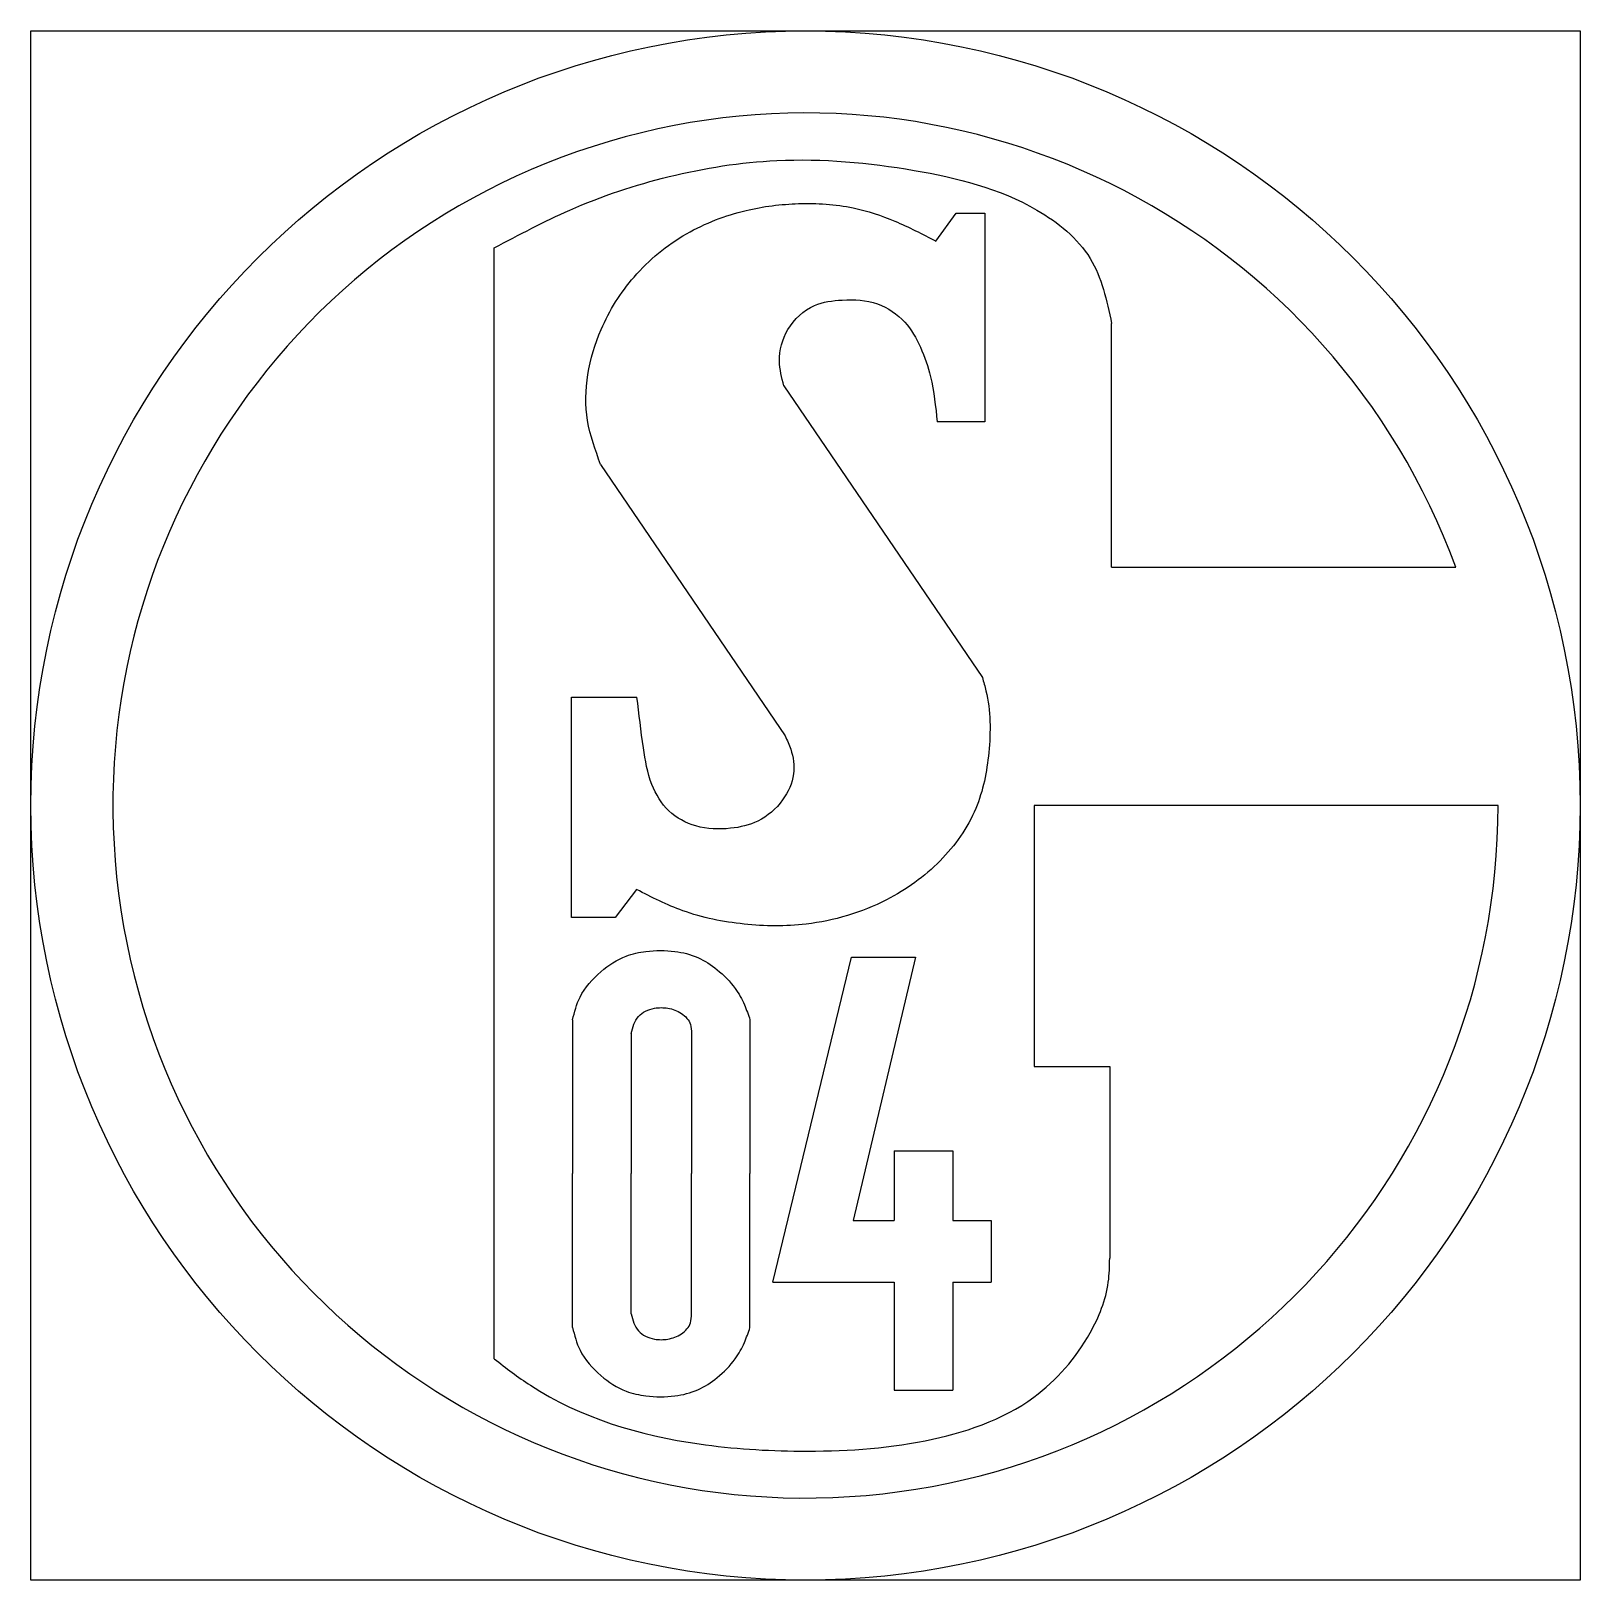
# Model space of a CAD drawing. Header units: millimetres. Extents: x 0 to 180, y 0 to 180.
import ezdxf

# ---------------------------------------------------------------- set-up
doc = ezdxf.new("R2010")
doc.units = ezdxf.units.MM
doc.layers.get('0').update_dxf_attribs({"color": 6})
picture_1 = doc.add_image_def('image1.png', size_in_pixel=(2000, 2000))

msp = doc.modelspace()

# ---------------------------------------------------------------- linework, layer by layer
for p, q in [((105.16, 155.59), (107.52, 158.83)), ((107.52, 158.83), (110.83, 158.83)), ((110.83, 158.83), (110.83, 134.59)), ((53.83, 25.7), (53.83, 154.79)), ((125.57, 117.68), (125.57, 146.02)), ((87.48, 138.77), (110.55, 104.87)), ((110.83, 134.59), (105.31, 134.59)), ((66.19, 129.63), (87.63, 98.09)), ((125.57, 117.68), (165.56, 117.68)), ((62.82, 76.99), (62.82, 102.58)), ((62.82, 102.58), (70.42, 102.58)), ((170.47, 90), (116.58, 90)), ((116.58, 90), (116.58, 59.66)), ((70.36, 80.24), (67.89, 76.99)), ((67.89, 76.99), (62.82, 76.99)), ((86.22, 34.6), (95.34, 72.37)), ((95.34, 72.37), (102.8, 72.37)), ((102.8, 72.37), (95.53, 41.79)), ((62.92, 65.09), (62.92, 47.22)), ((83.55, 65.09), (83.55, 47.22)), ((69.74, 63.52), (69.74, 47.22)), ((76.74, 63.52), (76.74, 47.22)), ((116.58, 59.66), (125.35, 59.66)), ((125.35, 59.66), (125.35, 37.4)), ((100.32, 49.89), (100.32, 41.79)), ((100.32, 49.89), (107.13, 49.89)), ((107.13, 49.89), (107.13, 41.79)), ((62.92, 29.35), (62.92, 47.22)), ((69.74, 30.92), (69.74, 47.22)), ((76.74, 30.92), (76.74, 47.22)), ((83.55, 29.35), (83.55, 47.22)), ((95.53, 41.79), (100.32, 41.79)), ((107.13, 41.79), (111.56, 41.79)), ((111.56, 41.79), (111.56, 34.6)), ((86.22, 34.6), (100.32, 34.6)), ((100.32, 34.6), (100.32, 22.07)), ((107.13, 34.6), (111.56, 34.6)), ((107.13, 34.6), (107.13, 22.07)), ((100.32, 22.07), (107.13, 22.07)), ((100.32, 22.07), (107.13, 22.07))]:
    msp.add_line(p, q)
msp.add_circle((90, 90), 90)
msp.add_arc((90, 90), 80.47, 20.1205, 0)
for points, knots in [([(53.83, 154.79), (56.73, 156.33), (63.2, 159.78), (74.22, 163.45), (87.76, 165.59), (102.34, 164.24), (115.21, 161.08), (123.84, 154.15), (125, 148.68), (125.57, 146.02)], [0, 0, 0, 0, 9.831803, 21.983892, 34.644395, 50.661522, 65.635962, 73.99106, 81.958726, 81.958726, 81.958726, 81.958726]), ([(66.19, 129.63), (65.58, 131.31), (63.74, 136.37), (65.33, 144.5), (69.9, 151.85), (75.85, 156.71), (82.62, 159.32), (89.26, 160.13), (95.17, 159.78), (100.5, 157.99), (103.58, 156.4), (105.16, 155.59)], [0, 0, 0, 0, 5.324409, 16.006745, 23.209448, 31.117545, 38.537144, 44.7004, 51.057838, 56.128861, 61.444073, 61.444073, 61.444073, 61.444073]), ([(87.48, 138.77), (87.24, 139.72), (86.68, 141.91), (87.68, 145.6), (90.64, 148.34), (94.55, 148.86), (98.36, 148.67), (101.68, 146.44), (103.48, 143.24), (104.81, 139.32), (105.12, 136.35), (105.31, 134.59)], [0, 0, 0, 0, 2.91759, 6.706502, 10.873818, 14.144303, 18.281623, 22.090581, 25.513965, 29.141065, 34.438466, 34.438466, 34.438466, 34.438466]), ([(110.55, 104.87), (110.7, 104.36), (111.52, 101.55), (111.54, 96.3), (110.17, 89.27), (105.85, 83.18), (99.03, 78.31), (90.95, 75.89), (82.82, 76), (76.06, 77.34), (72.13, 79.34), (70.36, 80.24)], [0, 0, 0, 0, 1.592474, 8.768602, 15.449558, 22.814137, 30.511708, 40.268987, 47.484679, 54.774127, 60.688334, 60.688334, 60.688334, 60.688334]), ([(87.63, 98.09), (87.87, 97.58), (88.51, 96.2), (88.9, 93.5), (87.44, 90.35), (84.74, 88), (81.05, 87.16), (77.35, 87.29), (73.88, 89.15), (71.83, 92.59), (71.04, 97.21), (70.65, 100.61), (70.42, 102.58)], [0, 0, 0, 0, 1.680054, 4.575778, 7.851713, 11.631985, 14.903844, 18.969582, 22.537988, 26.187743, 30.546282, 36.488067, 36.488067, 36.488067, 36.488067]), ([(62.92, 65.09), (63.16, 66), (63.71, 68.15), (66.04, 70.73), (68.75, 72.55), (71.79, 73.17), (74.63, 73.19), (77.52, 72.5), (79.88, 70.9), (81.77, 69.05), (82.92, 66.96), (83.35, 65.68), (83.55, 65.09)], [0, 0, 0, 0, 2.790003, 6.601861, 10.070007, 12.429549, 15.789798, 18.535329, 21.18488, 24.228183, 26.392603, 28.272788, 28.272788, 28.272788, 28.272788]), ([(69.74, 63.52), (69.93, 64.25), (70.32, 65.67), (72.27, 66.55), (74.06, 66.52), (75.63, 65.98), (76.73, 64.79), (76.74, 63.88), (76.74, 63.52)], [0, 0, 0, 0, 2.152938, 4.219984, 5.77631, 7.49301, 9.135554, 10.170888, 10.170888, 10.170888, 10.170888]), ([(53.83, 25.7), (55.21, 24.64), (62.08, 19.34), (74.66, 15.66), (90.31, 14.72), (103.61, 15.47), (116.14, 19.66), (122.83, 27.41), (125.27, 33.43), (125.33, 36.46), (125.35, 37.4)], [0, 0, 0, 0, 5.209958, 25.98016, 37.707732, 52.31062, 65.908934, 75.830564, 82.094863, 84.896125, 84.896125, 84.896125, 84.896125]), ([(69.74, 30.92), (69.93, 30.19), (70.32, 28.77), (72.27, 27.89), (74.06, 27.92), (75.63, 28.46), (76.73, 29.65), (76.74, 30.56), (76.74, 30.92)], [0, 0, 0, 0, 2.152938, 4.219984, 5.77631, 7.49301, 9.135554, 10.170888, 10.170888, 10.170888, 10.170888]), ([(62.92, 29.35), (63.16, 28.44), (63.71, 26.29), (66.04, 23.71), (68.75, 21.89), (71.79, 21.27), (74.63, 21.25), (77.52, 21.94), (79.88, 23.54), (81.77, 25.39), (82.92, 27.48), (83.35, 28.76), (83.55, 29.35)], [0, 0, 0, 0, 2.790003, 6.601861, 10.070007, 12.429549, 15.789798, 18.535329, 21.18488, 24.228183, 26.392603, 28.272788, 28.272788, 28.272788, 28.272788])]:
    msp.add_open_spline(points, degree=3, knots=knots)

# ---------------------------------------------------------------- pictures from other files: only their frames are drawn
image = msp.add_image(picture_1, insert=(0, 0), size_in_units=(180, 180))
image.dxf.flags = 7

doc.saveas('drawing.dxf')
